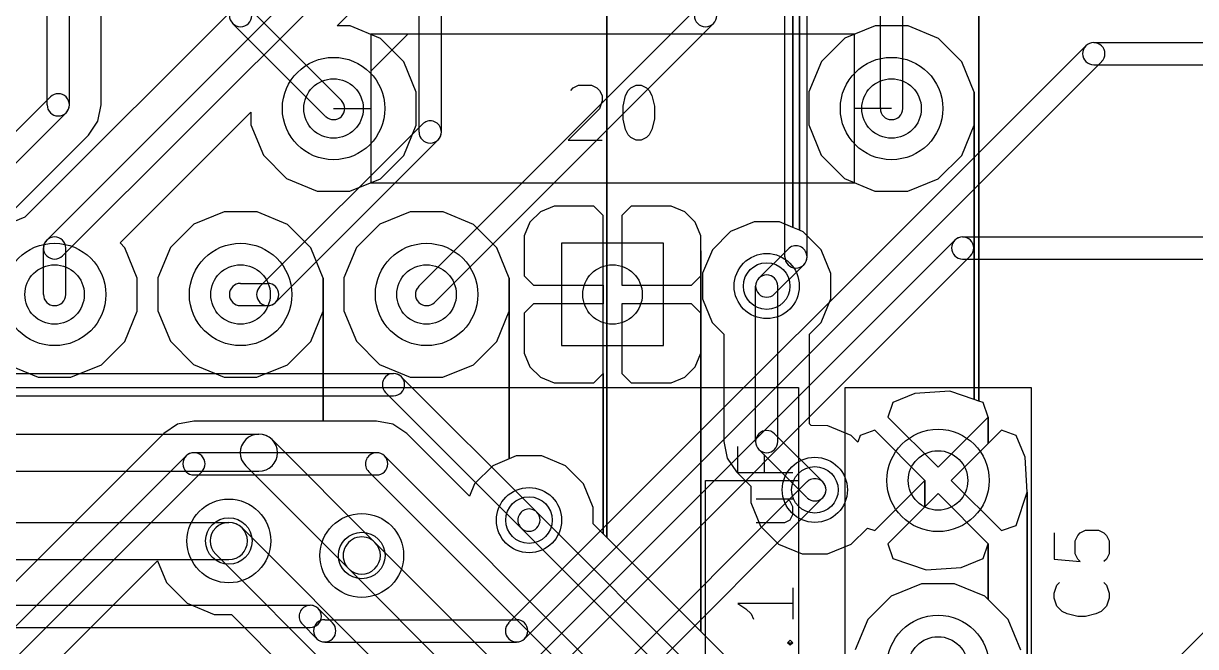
# Model space of a CAD drawing. Extents: x 10 to 410, y -287 to -10.
# Drawn here: x 209.12 to 225.13, y -131.17 to -122.66 of the extents above; entities that cross this region are included whole.
import ezdxf

# ---------------------------------------------------------------- set-up
doc = ezdxf.new("R2010")
doc.units = 0
doc.header["$MEASUREMENT"] = 0
doc.layers.add('Black', color=250, linetype='CONTINUOUS')
doc.layers.add('White', color=7, linetype='CONTINUOUS')

msp = doc.modelspace()

# ---------------------------------------------------------------- linework, layer by layer
at = {"layer": 'BLACK'}
for p, q in [((219.723, -125.487), (219.723, -117.017)), ((219.723, -117.017), (219.723, -125.487)), ((219.723, -125.487), (219.723, -117.017)), ((219.723, -117.017), (219.723, -125.487)), ((209.448, -123.775), (209.448, -118.227)), ((209.753, -123.775), (209.753, -118.227)), ((217.094, -129.686), (217.094, -119.144)), ((217.094, -119.144), (217.094, -129.686)), ((217.094, -129.686), (217.094, -119.144)), ((217.094, -119.144), (217.094, -129.686)), ((219.634, -125.451), (219.634, -119.144)), ((219.634, -119.144), (219.634, -125.451)), ((219.634, -125.451), (219.634, -119.144)), ((219.634, -119.144), (219.634, -125.451)), ((222.174, -127.821), (222.174, -119.144)), ((222.174, -119.144), (222.174, -127.821)), ((222.174, -127.821), (222.174, -119.144)), ((222.174, -119.144), (222.174, -127.821)), ((209.442, -125.622), (215.792, -119.272)), ((209.658, -125.838), (216.008, -119.488)), ((210.185, -123.775), (210.185, -120.409)), ((210.185, -123.775), (210.185, -120.409)), ((213.916, -120.538), (209.144, -125.31)), ((213.916, -120.538), (209.144, -125.31)), ((213.411, -122.695), (215.57, -120.536)), ((213.411, -122.695), (215.57, -120.536)), ((213.586, -122.695), (213.411, -122.695)), ((213.586, -122.695), (213.411, -122.695)), ((214.001, -122.867), (213.586, -122.695)), ((214.001, -122.867), (213.586, -122.695)), ((220.756, -122.695), (220.341, -122.866)), ((220.756, -122.695), (220.341, -122.866)), ((221.206, -122.695), (220.756, -122.695)), ((221.206, -122.695), (220.756, -122.695)), ((221.621, -122.867), (221.206, -122.695)), ((221.621, -122.867), (221.206, -122.695)), ((220.472, -122.809), (213.868, -122.809)), ((213.868, -122.809), (213.868, -124.841)), ((213.868, -123.317), (214.376, -122.809)), ((214.319, -123.186), (214.001, -122.867)), ((214.319, -123.186), (214.001, -122.867)), ((220.341, -122.866), (220.022, -123.184)), ((220.341, -122.866), (220.022, -123.184)), ((220.472, -123.825), (220.472, -122.809)), ((221.939, -123.186), (221.621, -122.867)), ((221.939, -123.186), (221.621, -122.867)), ((214.49, -123.601), (214.319, -123.186)), ((214.49, -123.601), (214.319, -123.186)), ((220.022, -123.184), (219.85, -123.599)), ((220.022, -123.184), (219.85, -123.599)), ((222.11, -123.601), (221.939, -123.186)), ((222.11, -123.601), (221.939, -123.186)), ((216.599, -123.577), (216.634, -123.541)), ((216.634, -123.541), (216.706, -123.506)), ((216.706, -123.506), (216.884, -123.506)), ((216.884, -123.506), (216.956, -123.541)), ((216.956, -123.541), (216.991, -123.577)), ((217.384, -123.577), (217.42, -123.541)), ((217.42, -123.541), (217.491, -123.506)), ((217.491, -123.506), (217.563, -123.506)), ((217.563, -123.506), (217.634, -123.541)), ((217.634, -123.541), (217.67, -123.577)), ((209.493, -123.667), (206.902, -126.257)), ((214.49, -124.051), (214.49, -123.601)), ((214.49, -124.051), (214.49, -123.601)), ((216.991, -123.577), (217.027, -123.648)), ((217.027, -123.72), (216.991, -123.827)), ((217.027, -123.648), (217.027, -123.72)), ((217.313, -123.791), (217.349, -123.648)), ((217.349, -123.648), (217.384, -123.577)), ((217.67, -123.577), (217.706, -123.648)), ((217.706, -123.648), (217.741, -123.791)), ((219.85, -123.599), (219.85, -124.049)), ((219.85, -123.599), (219.85, -124.049)), ((222.11, -127.799), (222.11, -123.601)), ((222.11, -124.051), (222.11, -123.601)), ((222.11, -123.601), (222.11, -127.799)), ((222.11, -127.799), (222.11, -123.601)), ((222.11, -124.051), (222.11, -123.601)), ((222.11, -123.601), (222.11, -127.799)), ((209.708, -123.882), (207.118, -126.473)), ((210.14, -123.998), (210.185, -123.775)), ((210.14, -123.998), (210.185, -123.775)), ((210.185, -123.775), (210.185, -123.775)), ((210.185, -123.775), (210.185, -123.775)), ((210.185, -123.775), (210.185, -123.775)), ((210.185, -123.775), (210.185, -123.775)), ((210.445, -125.661), (212.23, -123.877)), ((210.445, -125.661), (212.23, -123.877)), ((212.23, -123.877), (212.23, -124.049)), ((212.23, -123.877), (212.23, -124.049)), ((213.36, -123.825), (213.868, -123.825)), ((216.991, -123.827), (216.563, -124.256)), ((217.313, -123.97), (217.313, -123.791)), ((217.741, -123.791), (217.741, -123.97)), ((220.98, -123.825), (220.472, -123.825)), ((220.472, -124.841), (220.472, -123.825)), ((210.013, -124.188), (210.14, -123.998)), ((210.013, -124.188), (210.14, -123.998)), ((212.23, -124.049), (212.401, -124.464)), ((212.23, -124.049), (212.401, -124.464)), ((214.318, -124.466), (214.49, -124.051)), ((214.318, -124.466), (214.49, -124.051)), ((217.349, -124.113), (217.313, -123.97)), ((217.741, -123.97), (217.706, -124.113)), ((219.85, -124.049), (220.021, -124.464)), ((219.85, -124.049), (220.021, -124.464)), ((221.938, -124.466), (222.11, -124.051)), ((221.938, -124.466), (222.11, -124.051)), ((208.117, -126.084), (210.013, -124.188)), ((208.117, -126.084), (210.013, -124.188)), ((210.013, -124.188), (210.013, -124.188)), ((210.013, -124.188), (210.013, -124.188)), ((210.013, -124.188), (210.013, -124.188)), ((210.013, -124.188), (210.013, -124.188)), ((217.384, -124.184), (217.349, -124.113)), ((217.42, -124.22), (217.384, -124.184)), ((217.67, -124.184), (217.634, -124.22)), ((217.706, -124.113), (217.67, -124.184)), ((216.563, -124.256), (217.027, -124.256)), ((217.491, -124.256), (217.42, -124.22)), ((217.563, -124.256), (217.491, -124.256)), ((217.634, -124.22), (217.563, -124.256)), ((212.401, -124.464), (212.719, -124.783)), ((212.401, -124.464), (212.719, -124.783)), ((213.999, -124.784), (214.318, -124.466)), ((213.999, -124.784), (214.318, -124.466)), ((220.021, -124.464), (220.339, -124.783)), ((220.021, -124.464), (220.339, -124.783)), ((221.619, -124.784), (221.938, -124.466)), ((221.619, -124.784), (221.938, -124.466)), ((212.719, -124.783), (213.134, -124.955)), ((212.719, -124.783), (213.134, -124.955)), ((213.584, -124.955), (213.999, -124.784)), ((213.584, -124.955), (213.999, -124.784)), ((213.868, -124.841), (220.472, -124.841)), ((220.339, -124.783), (220.754, -124.955)), ((220.339, -124.783), (220.754, -124.955)), ((221.204, -124.955), (221.619, -124.784)), ((221.204, -124.955), (221.619, -124.784)), ((213.134, -124.955), (213.584, -124.955)), ((213.134, -124.955), (213.584, -124.955)), ((220.754, -124.955), (221.204, -124.955)), ((220.754, -124.955), (221.204, -124.955)), ((216.371, -125.158), (216.184, -125.236)), ((216.371, -125.158), (216.184, -125.236)), ((216.916, -125.158), (216.371, -125.158)), ((216.916, -125.158), (216.371, -125.158)), ((217.043, -125.285), (216.916, -125.158)), ((217.043, -125.285), (216.916, -125.158)), ((217.424, -125.158), (217.297, -125.285)), ((217.424, -125.158), (217.297, -125.285)), ((217.969, -125.158), (217.424, -125.158)), ((217.969, -125.158), (217.424, -125.158)), ((218.156, -125.236), (217.969, -125.158)), ((218.156, -125.236), (217.969, -125.158)), ((209.144, -125.31), (208.911, -125.406)), ((209.144, -125.31), (208.911, -125.406)), ((211.866, -125.235), (211.451, -125.406)), ((211.866, -125.235), (211.451, -125.406)), ((212.316, -125.235), (211.866, -125.235)), ((212.316, -125.235), (211.866, -125.235)), ((212.731, -125.407), (212.316, -125.235)), ((212.731, -125.407), (212.316, -125.235)), ((214.406, -125.235), (213.991, -125.406)), ((214.406, -125.235), (213.991, -125.406)), ((214.856, -125.235), (214.406, -125.235)), ((214.856, -125.235), (214.406, -125.235)), ((215.271, -125.407), (214.856, -125.235)), ((215.271, -125.407), (214.856, -125.235)), ((216.184, -125.236), (216.041, -125.378)), ((216.184, -125.236), (216.041, -125.378)), ((217.043, -126.238), (217.043, -125.285)), ((217.043, -126.238), (217.043, -125.285)), ((217.297, -125.285), (217.297, -126.238)), ((217.297, -125.285), (217.297, -126.238)), ((218.299, -125.378), (218.156, -125.236)), ((218.299, -125.378), (218.156, -125.236)), ((211.451, -125.406), (211.132, -125.724)), ((211.451, -125.406), (211.132, -125.724)), ((213.049, -125.726), (212.731, -125.407)), ((213.049, -125.726), (212.731, -125.407)), ((213.991, -125.406), (213.672, -125.724)), ((213.991, -125.406), (213.672, -125.724)), ((215.589, -125.726), (215.271, -125.407)), ((215.589, -125.726), (215.271, -125.407)), ((216.041, -125.378), (215.964, -125.565)), ((216.041, -125.378), (215.964, -125.565)), ((218.376, -125.565), (218.299, -125.378)), ((218.376, -125.565), (218.299, -125.378)), ((219.102, -125.374), (218.78, -125.507)), ((219.102, -125.374), (218.78, -125.507)), ((219.45, -125.374), (219.102, -125.374)), ((219.45, -125.374), (219.102, -125.374)), ((219.634, -125.451), (219.45, -125.374)), ((219.634, -125.451), (219.45, -125.374)), ((219.723, -125.487), (219.634, -125.451)), ((219.723, -125.487), (219.634, -125.451)), ((219.772, -125.508), (219.723, -125.487)), ((219.772, -125.508), (219.723, -125.487)), ((215.964, -125.565), (215.963, -125.767)), ((215.964, -125.565), (215.963, -125.767)), ((218.377, -125.767), (218.376, -125.565)), ((218.377, -125.767), (218.376, -125.565)), ((218.78, -125.507), (218.533, -125.753)), ((218.78, -125.507), (218.533, -125.753)), ((220.019, -125.755), (219.772, -125.508)), ((220.019, -125.755), (219.772, -125.508)), ((209.398, -126.365), (209.398, -125.73)), ((209.702, -126.365), (209.702, -125.73)), ((210.509, -125.726), (210.445, -125.661)), ((210.509, -125.726), (210.445, -125.661)), ((210.68, -126.141), (210.509, -125.726)), ((210.68, -126.141), (210.509, -125.726)), ((211.132, -125.724), (210.96, -126.139)), ((211.132, -125.724), (210.96, -126.139)), ((213.22, -126.141), (213.049, -125.726)), ((213.22, -126.141), (213.049, -125.726)), ((213.672, -125.724), (213.5, -126.139)), ((213.672, -125.724), (213.5, -126.139)), ((215.76, -126.141), (215.589, -125.726)), ((215.76, -126.141), (215.589, -125.726)), ((215.963, -125.767), (215.963, -126.111)), ((215.963, -125.767), (215.963, -126.111)), ((217.868, -125.666), (216.471, -125.666)), ((216.471, -125.666), (216.471, -127.063)), ((217.868, -125.666), (216.471, -125.666)), ((216.471, -125.666), (216.471, -127.063)), ((217.868, -125.666), (216.471, -125.666)), ((216.471, -125.666), (216.471, -127.063)), ((217.868, -127.063), (217.868, -125.666)), ((217.868, -127.063), (217.868, -125.666)), ((217.868, -127.063), (217.868, -125.666)), ((218.376, -126.111), (218.377, -125.767)), ((218.376, -126.111), (218.377, -125.767)), ((218.377, -126.963), (218.377, -125.767)), ((218.377, -125.767), (218.377, -126.963)), ((218.377, -126.963), (218.377, -125.767)), ((218.377, -125.767), (218.377, -126.963)), ((218.533, -125.753), (218.399, -126.075)), ((218.533, -125.753), (218.399, -126.075)), ((220.152, -126.077), (220.019, -125.755)), ((220.152, -126.077), (220.019, -125.755)), ((215.963, -126.111), (216.09, -126.238)), ((215.963, -126.111), (216.09, -126.238)), ((218.249, -126.238), (218.376, -126.111)), ((218.249, -126.238), (218.376, -126.111)), ((218.399, -126.075), (218.399, -126.424)), ((218.399, -126.075), (218.399, -126.424)), ((220.151, -126.426), (220.152, -126.077)), ((220.151, -126.426), (220.152, -126.077)), ((210.68, -126.591), (210.68, -126.141)), ((210.68, -126.591), (210.68, -126.141)), ((210.96, -126.139), (210.96, -126.589)), ((210.96, -126.139), (210.96, -126.589)), ((213.22, -128.094), (213.22, -126.141)), ((213.22, -126.591), (213.22, -126.141)), ((213.22, -126.141), (213.22, -128.094)), ((213.22, -128.094), (213.22, -126.141)), ((213.22, -126.591), (213.22, -126.141)), ((213.22, -126.141), (213.22, -128.094)), ((213.5, -126.139), (213.5, -126.589)), ((213.5, -126.139), (213.5, -126.589)), ((215.76, -128.61), (215.76, -126.141)), ((215.76, -126.591), (215.76, -126.141)), ((215.76, -126.141), (215.76, -128.61)), ((215.76, -128.61), (215.76, -126.141)), ((215.76, -126.591), (215.76, -126.141)), ((215.76, -126.141), (215.76, -128.61)), ((216.09, -126.238), (217.043, -126.238)), ((216.09, -126.238), (217.043, -126.238)), ((217.043, -126.492), (217.043, -126.238)), ((217.043, -126.238), (217.043, -126.492)), ((217.043, -126.492), (217.043, -126.238)), ((217.043, -126.238), (217.043, -126.492)), ((217.297, -126.238), (218.249, -126.238)), ((217.297, -126.238), (218.249, -126.238)), ((219.123, -128.375), (219.123, -126.25)), ((219.428, -128.375), (219.428, -126.25)), ((218.399, -126.424), (218.532, -126.746)), ((218.399, -126.424), (218.532, -126.746)), ((220.018, -126.748), (220.151, -126.426)), ((220.018, -126.748), (220.151, -126.426)), ((210.508, -127.006), (210.68, -126.591)), ((210.508, -127.006), (210.68, -126.591)), ((210.96, -126.589), (211.131, -127.004)), ((210.96, -126.589), (211.131, -127.004)), ((213.048, -127.006), (213.22, -126.591)), ((213.048, -127.006), (213.22, -126.591)), ((213.5, -126.589), (213.671, -127.004)), ((213.5, -126.589), (213.671, -127.004)), ((215.588, -127.006), (215.76, -126.591)), ((215.588, -127.006), (215.76, -126.591)), ((216.09, -126.492), (215.963, -126.619)), ((216.09, -126.492), (215.963, -126.619)), ((217.043, -126.492), (216.09, -126.492)), ((217.043, -126.492), (216.09, -126.492)), ((217.043, -127.444), (217.043, -126.492)), ((217.043, -127.444), (217.043, -126.492)), ((218.249, -126.492), (217.297, -126.492)), ((217.297, -126.492), (217.297, -127.444)), ((218.249, -126.492), (217.297, -126.492)), ((217.297, -126.492), (217.297, -127.444)), ((218.376, -126.619), (218.249, -126.492)), ((218.376, -126.619), (218.249, -126.492)), ((215.963, -126.619), (215.963, -126.963)), ((215.963, -126.619), (215.963, -126.963)), ((218.377, -126.963), (218.376, -126.619)), ((218.377, -126.963), (218.376, -126.619)), ((218.532, -126.746), (218.691, -126.906)), ((218.532, -126.746), (218.691, -126.906)), ((219.859, -126.906), (220.018, -126.748)), ((219.859, -126.906), (220.018, -126.748)), ((218.691, -126.906), (218.691, -128.375)), ((218.691, -126.906), (218.691, -128.375)), ((219.859, -128.133), (219.859, -126.906)), ((219.859, -128.133), (219.859, -126.906)), ((210.189, -127.324), (210.508, -127.006)), ((210.189, -127.324), (210.508, -127.006)), ((211.131, -127.004), (211.449, -127.323)), ((211.131, -127.004), (211.449, -127.323)), ((212.729, -127.324), (213.048, -127.006)), ((212.729, -127.324), (213.048, -127.006)), ((213.671, -127.004), (213.989, -127.323)), ((213.671, -127.004), (213.989, -127.323)), ((215.269, -127.324), (215.588, -127.006)), ((215.269, -127.324), (215.588, -127.006)), ((215.963, -126.963), (215.964, -127.165)), ((215.963, -126.963), (215.964, -127.165)), ((216.471, -127.063), (217.868, -127.063)), ((216.471, -127.063), (217.868, -127.063)), ((216.471, -127.063), (217.868, -127.063)), ((218.376, -127.165), (218.377, -126.963)), ((218.376, -127.165), (218.377, -126.963)), ((218.377, -130.969), (218.377, -126.963)), ((218.377, -126.963), (218.377, -130.969)), ((218.377, -130.969), (218.377, -126.963)), ((218.377, -126.963), (218.377, -130.969)), ((215.964, -127.165), (216.041, -127.352)), ((215.964, -127.165), (216.041, -127.352)), ((218.299, -127.352), (218.376, -127.165)), ((218.299, -127.352), (218.376, -127.165)), ((208.909, -127.323), (209.324, -127.495)), ((208.909, -127.323), (209.324, -127.495)), ((209.774, -127.495), (210.189, -127.324)), ((209.774, -127.495), (210.189, -127.324)), ((211.449, -127.323), (211.864, -127.495)), ((211.449, -127.323), (211.864, -127.495)), ((212.314, -127.495), (212.729, -127.324)), ((212.314, -127.495), (212.729, -127.324)), ((213.989, -127.323), (214.404, -127.495)), ((213.989, -127.323), (214.404, -127.495)), ((214.854, -127.495), (215.269, -127.324)), ((214.854, -127.495), (215.269, -127.324)), ((216.041, -127.352), (216.184, -127.494)), ((216.041, -127.352), (216.184, -127.494)), ((218.156, -127.494), (218.299, -127.352)), ((218.156, -127.494), (218.299, -127.352)), ((209.324, -127.495), (209.774, -127.495)), ((209.324, -127.495), (209.774, -127.495)), ((211.864, -127.495), (212.314, -127.495)), ((211.864, -127.495), (212.314, -127.495)), ((214.404, -127.495), (214.854, -127.495)), ((214.404, -127.495), (214.854, -127.495)), ((216.184, -127.494), (216.371, -127.572)), ((216.184, -127.494), (216.371, -127.572)), ((216.371, -127.572), (216.916, -127.572)), ((216.371, -127.572), (216.916, -127.572)), ((216.916, -127.572), (217.043, -127.444)), ((216.916, -127.572), (217.043, -127.444)), ((217.043, -129.635), (217.043, -127.444)), ((217.043, -127.444), (217.043, -129.635)), ((217.043, -129.635), (217.043, -127.444)), ((217.043, -127.444), (217.043, -129.635)), ((217.297, -127.444), (217.424, -127.572)), ((217.297, -127.444), (217.424, -127.572)), ((217.424, -127.572), (217.969, -127.572)), ((217.424, -127.572), (217.969, -127.572)), ((217.969, -127.572), (218.156, -127.494)), ((217.969, -127.572), (218.156, -127.494)), ((191.77, -127.635), (219.71, -127.635)), ((219.71, -127.635), (219.71, -132.715)), ((220.345, -132.664), (220.345, -127.635)), ((220.345, -127.635), (222.885, -127.635)), ((221.298, -127.716), (220.999, -127.84)), ((221.298, -127.716), (220.999, -127.84)), ((221.777, -127.686), (221.298, -127.716)), ((221.777, -127.686), (221.298, -127.716)), ((222.11, -127.799), (221.777, -127.686)), ((222.11, -127.799), (221.777, -127.686)), ((222.885, -127.635), (222.885, -132.715)), ((220.999, -127.84), (220.93, -128.04)), ((220.999, -127.84), (220.93, -128.04)), ((222.174, -127.821), (222.11, -127.799)), ((222.174, -127.821), (222.11, -127.799)), ((222.231, -127.84), (222.174, -127.821)), ((222.231, -127.84), (222.174, -127.821)), ((222.3, -128.04), (222.231, -127.84)), ((222.3, -128.04), (222.231, -127.84)), ((220.93, -128.04), (221.615, -128.725)), ((220.93, -128.04), (221.615, -128.725)), ((221.615, -128.725), (222.3, -128.04)), ((221.615, -128.725), (222.3, -128.04)), ((222.3, -128.4), (222.3, -128.04)), ((222.3, -128.04), (222.3, -128.4)), ((222.3, -128.4), (222.3, -128.04)), ((222.3, -128.04), (222.3, -128.4)), ((211.23, -128.138), (211.041, -128.265)), ((211.23, -128.138), (211.041, -128.265)), ((211.454, -128.094), (211.23, -128.138)), ((211.454, -128.094), (211.23, -128.138)), ((213.22, -128.094), (211.454, -128.094)), ((211.454, -128.094), (211.454, -128.094)), ((213.22, -128.094), (211.454, -128.094)), ((211.454, -128.094), (211.454, -128.094)), ((213.948, -128.094), (213.22, -128.094)), ((213.948, -128.094), (213.22, -128.094)), ((214.171, -128.138), (213.948, -128.094)), ((214.171, -128.138), (213.948, -128.094)), ((214.361, -128.265), (214.171, -128.138)), ((214.361, -128.265), (214.171, -128.138)), ((219.883, -128.156), (219.859, -128.133)), ((219.883, -128.156), (219.859, -128.133)), ((220.108, -128.157), (219.883, -128.156)), ((220.108, -128.157), (219.883, -128.156)), ((220.43, -128.29), (220.108, -128.157)), ((220.43, -128.29), (220.108, -128.157)), ((211.041, -128.265), (207.867, -131.438)), ((211.041, -128.265), (207.867, -131.438)), ((211.041, -128.265), (211.041, -128.265)), ((211.041, -128.265), (211.041, -128.265)), ((215.216, -129.12), (214.361, -128.265)), ((215.216, -129.12), (214.361, -128.265)), ((218.691, -128.375), (218.736, -128.599)), ((218.691, -128.375), (218.736, -128.599)), ((219.383, -128.267), (220.041, -128.925)), ((220.519, -128.38), (220.43, -128.29)), ((220.519, -128.38), (220.43, -128.29)), ((220.55, -128.289), (220.519, -128.38)), ((220.55, -128.289), (220.519, -128.38)), ((220.75, -128.22), (220.55, -128.289)), ((220.75, -128.22), (220.55, -128.289)), ((221.435, -128.905), (220.75, -128.22)), ((221.435, -128.905), (220.75, -128.22)), ((222.48, -128.22), (222.3, -128.4)), ((222.48, -128.22), (222.3, -128.4)), ((222.68, -128.289), (222.48, -128.22)), ((222.68, -128.289), (222.48, -128.22)), ((222.804, -128.588), (222.68, -128.289)), ((222.804, -128.588), (222.68, -128.289)), ((211.454, -128.525), (213.948, -128.525)), ((218.883, -128.8), (218.883, -128.443)), ((219.168, -128.483), (219.825, -129.14)), ((222.3, -128.4), (221.795, -128.905)), ((222.3, -128.4), (221.795, -128.905)), ((211.346, -128.57), (208.172, -131.744)), ((222.37, -136.885), (214.055, -128.57)), ((215.76, -128.61), (215.533, -128.704)), ((215.76, -128.61), (215.533, -128.704)), ((215.855, -128.571), (215.76, -128.61)), ((215.855, -128.571), (215.76, -128.61)), ((216.204, -128.571), (215.855, -128.571)), ((216.204, -128.571), (215.855, -128.571)), ((216.526, -128.705), (216.204, -128.571)), ((216.526, -128.705), (216.204, -128.571)), ((218.736, -128.599), (218.862, -128.788)), ((218.736, -128.599), (218.862, -128.788)), ((219.24, -128.55), (219.24, -128.8)), ((222.834, -129.067), (222.804, -128.588)), ((222.834, -129.067), (222.804, -128.588)), ((211.561, -128.786), (208.388, -131.959)), ((211.454, -128.83), (213.948, -128.83)), ((222.155, -137.101), (213.84, -128.786)), ((215.533, -128.704), (215.286, -128.95)), ((215.533, -128.704), (215.286, -128.95)), ((216.772, -128.952), (216.526, -128.705)), ((216.772, -128.952), (216.526, -128.705)), ((218.862, -128.788), (219.057, -128.983)), ((218.862, -128.788), (219.057, -128.983)), ((219.633, -128.8), (218.883, -128.8)), ((215.286, -128.95), (215.216, -129.12)), ((215.286, -128.95), (215.216, -129.12)), ((216.905, -129.274), (216.772, -128.952)), ((216.905, -129.274), (216.772, -128.952)), ((218.44, -131.445), (218.44, -128.905)), ((218.44, -128.905), (219.71, -128.905)), ((219.057, -128.983), (219.057, -129.206)), ((219.057, -128.983), (219.057, -129.206)), ((220.75, -129.59), (221.435, -128.905)), ((220.75, -129.59), (221.435, -128.905)), ((221.435, -129.264), (221.435, -128.905)), ((221.435, -128.905), (221.435, -129.264)), ((221.435, -129.264), (221.435, -128.905)), ((221.435, -128.905), (221.435, -129.264)), ((221.795, -128.905), (222.48, -129.59)), ((221.795, -128.905), (222.48, -129.59)), ((219.133, -129.157), (219.633, -129.157)), ((219.597, -129.193), (219.561, -129.157)), ((221.615, -129.085), (221.435, -129.264)), ((221.615, -129.085), (221.435, -129.264)), ((222.3, -129.77), (221.615, -129.085)), ((222.3, -129.77), (221.615, -129.085)), ((222.68, -129.521), (222.834, -129.067)), ((222.68, -129.521), (222.834, -129.067)), ((222.834, -135.427), (222.834, -129.067)), ((222.834, -129.067), (222.834, -135.427)), ((222.834, -135.427), (222.834, -129.067)), ((222.834, -129.067), (222.834, -135.427)), ((216.905, -129.497), (216.905, -129.274)), ((216.905, -129.497), (216.905, -129.274)), ((219.057, -129.206), (219.19, -129.528)), ((219.057, -129.206), (219.19, -129.528)), ((219.633, -129.264), (219.597, -129.193)), ((219.633, -129.371), (219.633, -129.264)), ((221.435, -129.264), (220.93, -129.77)), ((221.435, -129.264), (220.93, -129.77)), ((227.601, -140.804), (216.136, -129.34)), ((219.133, -129.479), (219.525, -129.479)), ((219.525, -129.479), (219.597, -129.443)), ((219.597, -129.443), (219.633, -129.371)), ((212.11, -129.552), (214.967, -132.409)), ((227.385, -141.02), (215.921, -129.555)), ((217.043, -129.635), (216.905, -129.497)), ((217.043, -129.635), (216.905, -129.497)), ((217.094, -129.686), (217.043, -129.635)), ((217.094, -129.686), (217.043, -129.635)), ((219.19, -129.528), (219.436, -129.775)), ((219.19, -129.528), (219.436, -129.775)), ((220.429, -129.776), (220.65, -129.555)), ((220.429, -129.776), (220.65, -129.555)), ((220.65, -129.555), (220.75, -129.59)), ((220.65, -129.555), (220.75, -129.59)), ((222.48, -129.59), (222.68, -129.521)), ((222.48, -129.59), (222.68, -129.521)), ((223.201, -129.621), (223.201, -129.979)), ((223.522, -129.657), (223.558, -129.621)), ((223.558, -129.621), (223.629, -129.586)), ((223.629, -129.586), (223.808, -129.586)), ((223.808, -129.586), (223.879, -129.621)), ((223.879, -129.621), (223.915, -129.657)), ((217.35, -133.176), (213.924, -129.751)), ((218.377, -130.969), (217.094, -129.686)), ((218.377, -130.969), (217.094, -129.686)), ((219.436, -129.775), (219.758, -129.909)), ((219.436, -129.775), (219.758, -129.909)), ((220.107, -129.909), (220.429, -129.776)), ((220.107, -129.909), (220.429, -129.776)), ((220.93, -129.77), (220.999, -129.97)), ((220.93, -129.77), (220.999, -129.97)), ((222.231, -129.97), (222.3, -129.77)), ((222.231, -129.97), (222.3, -129.77)), ((222.3, -130.531), (222.3, -129.77)), ((222.3, -129.77), (222.3, -130.531)), ((222.3, -130.531), (222.3, -129.77)), ((222.3, -129.77), (222.3, -130.531)), ((223.486, -129.729), (223.522, -129.657)), ((223.486, -129.907), (223.486, -129.729)), ((223.915, -129.657), (223.951, -129.729)), ((223.951, -129.729), (223.951, -129.907)), ((211.751, -129.911), (214.608, -132.769)), ((219.758, -129.909), (220.107, -129.909)), ((219.758, -129.909), (220.107, -129.909)), ((220.999, -129.97), (221.453, -130.124)), ((220.999, -129.97), (221.453, -130.124)), ((221.932, -130.094), (222.231, -129.97)), ((221.932, -130.094), (222.231, -129.97)), ((223.522, -129.979), (223.486, -129.907)), ((223.951, -129.907), (223.915, -129.979)), ((208.864, -132.093), (210.956, -130.001)), ((208.864, -132.093), (210.956, -130.001)), ((210.956, -130.001), (211.079, -130.299)), ((210.956, -130.001), (211.079, -130.299)), ((216.99, -133.535), (213.565, -130.11)), ((221.453, -130.124), (221.932, -130.094)), ((221.453, -130.124), (221.932, -130.094)), ((223.201, -129.979), (223.558, -130.014)), ((223.558, -130.014), (223.522, -129.979)), ((223.915, -129.979), (223.879, -130.014)), ((211.079, -130.299), (211.361, -130.582)), ((211.079, -130.299), (211.361, -130.582)), ((219.633, -130.371), (219.633, -130.8)), ((221.391, -130.315), (220.976, -130.486)), ((221.391, -130.315), (220.976, -130.486)), ((221.841, -130.315), (221.391, -130.315)), ((221.841, -130.315), (221.391, -130.315)), ((222.256, -130.487), (221.841, -130.315)), ((222.256, -130.487), (221.841, -130.315)), ((223.201, -130.443), (223.236, -130.336)), ((223.201, -130.514), (223.201, -130.443)), ((223.236, -130.336), (223.272, -130.3)), ((223.879, -130.3), (223.915, -130.336)), ((223.915, -130.336), (223.951, -130.443)), ((223.951, -130.443), (223.951, -130.514)), ((211.361, -130.582), (211.73, -130.735)), ((211.361, -130.582), (211.73, -130.735)), ((219.633, -130.586), (218.883, -130.586)), ((218.883, -130.586), (218.99, -130.657)), ((220.976, -130.486), (220.657, -130.804)), ((220.976, -130.486), (220.657, -130.804)), ((222.3, -130.531), (222.256, -130.487)), ((222.3, -130.531), (222.256, -130.487)), ((222.574, -130.806), (222.3, -130.531)), ((222.574, -130.806), (222.3, -130.531)), ((223.236, -130.621), (223.201, -130.514)), ((223.951, -130.514), (223.915, -130.621)), ((211.73, -130.735), (211.964, -130.735)), ((211.73, -130.735), (211.964, -130.735)), ((211.964, -130.735), (214.109, -132.881)), ((211.964, -130.735), (214.109, -132.881)), ((218.99, -130.657), (219.061, -130.729)), ((219.061, -130.729), (219.097, -130.8)), ((223.308, -130.693), (223.236, -130.621)), ((223.379, -130.729), (223.308, -130.693)), ((223.522, -130.764), (223.379, -130.729)), ((223.629, -130.764), (223.522, -130.764)), ((223.772, -130.729), (223.629, -130.764)), ((223.843, -130.693), (223.772, -130.729)), ((223.915, -130.621), (223.843, -130.693)), ((220.657, -130.804), (220.485, -131.219)), ((220.657, -130.804), (220.485, -131.219)), ((222.745, -131.221), (222.574, -130.806)), ((222.745, -131.221), (222.574, -130.806)), ((222.745, -135.338), (218.377, -130.969)), ((222.745, -135.338), (218.377, -130.969)), ((219.561, -131.121), (219.597, -131.086)), ((219.597, -131.086), (219.633, -131.121)), ((219.597, -131.157), (219.561, -131.121)), ((219.561, -131.121), (219.633, -131.121)), ((219.633, -131.121), (219.597, -131.157))]:
    msp.add_line(p, q, dxfattribs=at)
for centre, radius in [((213.36, -123.825), 0.699), ((213.36, -123.825), 0.699), ((213.36, -123.825), 0.699), ((220.98, -123.825), 0.699), ((220.98, -123.825), 0.699), ((220.98, -123.825), 0.699), ((209.55, -126.365), 0.699), ((209.55, -126.365), 0.699), ((209.55, -126.365), 0.699), ((212.09, -126.365), 0.699), ((212.09, -126.365), 0.699), ((212.09, -126.365), 0.699), ((214.63, -126.365), 0.699), ((214.63, -126.365), 0.699), ((214.63, -126.365), 0.699), ((219.275, -126.25), 0.445), ((221.615, -128.905), 0.699), ((221.615, -128.905), 0.699), ((221.615, -128.905), 0.699), ((219.933, -129.033), 0.445), ((216.029, -129.447), 0.445), ((211.93, -129.732), 0.572), ((213.745, -129.93), 0.572), ((221.615, -131.445), 0.699), ((221.615, -131.445), 0.699), ((221.615, -131.445), 0.699)]:
    msp.add_circle(centre, radius, dxfattribs=at)
for centre, radius, start, end in [((209.6, -123.775), 0.152, -45, 135), ((209.6, -123.775), 0.152, 180, 360), ((209.55, -125.73), 0.152, 360, 540), ((209.55, -125.73), 0.152, 135, 315), ((219.275, -126.25), 0.152, 360, 540), ((209.55, -126.365), 0.152, 180, 360), ((219.275, -128.375), 0.152, 45, 225), ((219.275, -128.375), 0.152, 180, 360), ((211.454, -128.678), 0.152, 90, 270), ((211.454, -128.678), 0.152, -45, 135), ((213.948, -128.678), 0.152, 405, 585), ((213.948, -128.678), 0.152, 270, 450), ((219.933, -129.033), 0.152, 225, 405), ((216.029, -129.447), 0.152, 405, 585), ((211.93, -129.732), 0.254, 45, 225), ((213.745, -129.93), 0.254, 405, 585)]:
    msp.add_arc(centre, radius, start, end, dxfattribs=at)
at = {"layer": 'WHITE'}
for p, q in [((214.528, -124.146), (214.528, -118.059)), ((214.833, -124.146), (214.833, -118.059)), ((219.522, -125.852), (219.522, -118.879)), ((219.826, -125.852), (219.826, -118.879)), ((220.828, -123.825), (220.828, -119.38)), ((221.132, -123.825), (221.132, -119.38)), ((212.198, -122.447), (213.468, -123.717)), ((218.332, -122.447), (214.522, -126.257)), ((211.982, -122.663), (213.252, -123.933)), ((218.548, -122.663), (214.738, -126.473)), ((223.742, -122.924), (233.73, -122.924)), ((223.635, -122.968), (215.751, -130.852)), ((223.85, -123.184), (215.967, -131.067)), ((223.742, -123.228), (233.73, -123.228)), ((212.353, -126.257), (214.573, -124.038)), ((212.569, -126.473), (214.788, -124.253)), ((221.843, -125.622), (215.957, -131.509)), ((221.951, -125.578), (233.045, -125.578)), ((217.868, -125.666), (216.471, -125.666)), ((216.471, -125.666), (216.471, -127.063)), ((217.868, -127.063), (217.868, -125.666)), ((219.168, -126.143), (219.566, -125.744)), ((222.059, -125.838), (216.173, -131.724)), ((219.383, -126.358), (219.782, -125.96)), ((221.951, -125.882), (233.045, -125.882)), ((212.09, -126.213), (212.461, -126.213)), ((212.09, -126.517), (212.461, -126.517)), ((216.471, -127.063), (217.868, -127.063)), ((203.325, -127.444), (214.178, -127.444)), ((214.285, -127.489), (216.136, -129.34)), ((214.07, -127.704), (215.921, -129.555)), ((203.325, -127.749), (214.178, -127.749)), ((199.761, -128.272), (212.34, -128.272)), ((212.52, -128.346), (213.924, -129.751)), ((199.761, -128.78), (212.34, -128.78)), ((212.16, -128.705), (213.565, -130.11)), ((215.792, -132.958), (219.825, -128.925)), ((216.008, -133.173), (220.041, -129.14)), ((195.897, -129.478), (211.93, -129.478)), ((195.897, -129.986), (211.93, -129.986)), ((185.038, -130.609), (213.042, -130.609)), ((213.347, -130.852), (213.15, -130.654)), ((225.519, -130.702), (215.542, -140.679)), ((185.038, -130.914), (213.042, -130.914)), ((213.132, -131.067), (212.934, -130.87)), ((213.239, -130.807), (215.859, -130.807)), ((213.239, -131.112), (215.859, -131.112))]:
    msp.add_line(p, q, dxfattribs=at)
for centre, radius in [((213.36, -123.825), 0.699), ((220.98, -123.825), 0.699), ((213.36, -123.825), 0.406), ((220.98, -123.825), 0.406), ((209.55, -126.365), 0.699), ((212.09, -126.365), 0.699), ((214.63, -126.365), 0.699), ((219.275, -126.25), 0.445), ((209.55, -126.365), 0.406), ((212.09, -126.365), 0.406), ((214.63, -126.365), 0.406), ((217.17, -126.365), 0.406), ((219.275, -126.25), 0.318), ((221.615, -128.905), 0.699), ((221.615, -128.905), 0.406), ((219.933, -129.033), 0.445), ((219.933, -129.033), 0.318), ((216.029, -129.447), 0.445), ((211.93, -129.732), 0.572), ((216.029, -129.447), 0.318), ((211.93, -129.732), 0.318), ((213.745, -129.93), 0.572), ((213.745, -129.93), 0.318), ((221.615, -131.445), 0.699), ((221.615, -131.445), 0.406)]:
    msp.add_circle(centre, radius, dxfattribs=at)
for centre, radius, start, end in [((212.09, -122.555), 0.152, 180, 360), ((218.44, -122.555), 0.152, 180, 360), ((223.742, -123.076), 0.152, 90, 270), ((223.742, -123.076), 0.152, -45, 135), ((213.36, -123.825), 0.152, 225, 405), ((220.98, -123.825), 0.152, 180, 360), ((214.68, -124.146), 0.152, 315, 495), ((214.68, -124.146), 0.152, 180, 360), ((221.951, -125.73), 0.152, 90, 270), ((221.951, -125.73), 0.152, -45, 135), ((219.674, -125.852), 0.152, 315, 495), ((219.674, -125.852), 0.152, 180, 360), ((212.09, -126.365), 0.152, 90, 270), ((212.461, -126.365), 0.152, 135, 315), ((212.461, -126.365), 0.152, 270, 450), ((214.63, -126.365), 0.152, 135, 315), ((219.275, -126.25), 0.152, 135, 315), ((214.178, -127.596), 0.152, 45, 225), ((214.178, -127.596), 0.152, 270, 450), ((212.34, -128.526), 0.254, 45, 225), ((212.34, -128.526), 0.254, 270, 450), ((219.933, -129.033), 0.152, 315, 495), ((211.93, -129.732), 0.254, 270, 450), ((216.029, -129.447), 0.152, 225, 405), ((213.745, -129.93), 0.254, 225, 405), ((213.042, -130.762), 0.152, 405, 585), ((213.042, -130.762), 0.152, 270, 450), ((213.239, -130.959), 0.152, 90, 270), ((213.239, -130.959), 0.152, 225, 405), ((215.859, -130.959), 0.152, 135, 315), ((215.859, -130.959), 0.152, 270, 450)]:
    msp.add_arc(centre, radius, start, end, dxfattribs=at)

doc.saveas('drawing.dxf')
